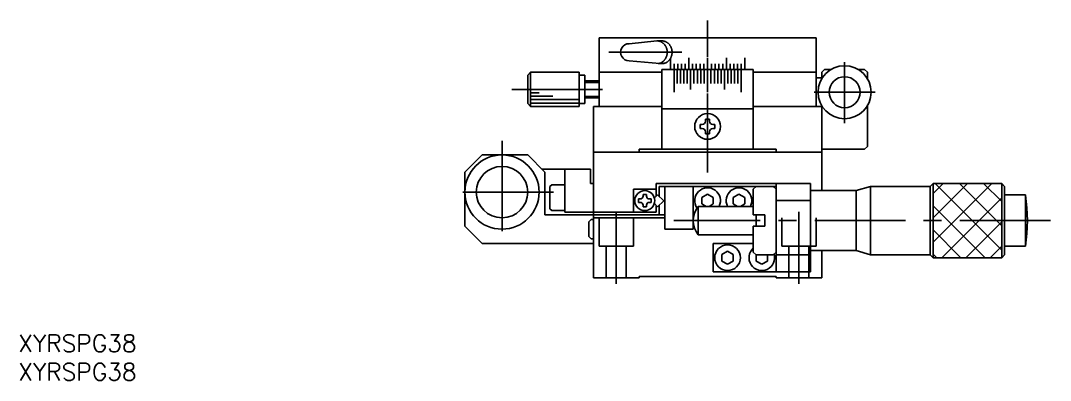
# Model space of a CAD drawing. Extents: x -1 to 253, y -8 to 263.
# Drawn here: x 0.4 to 180.7, y -8 to 55.1 of the extents above; entities that cross this region are included whole.
import ezdxf

# ---------------------------------------------------------------- set-up
doc = ezdxf.new("R2010")
doc.units = 0
doc.header["$LTSCALE"] = 0.5
doc.linetypes.add('CENTER', pattern=[50.8, 31.75, -6.35, 6.35, -6.35])
doc.linetypes.add('DASHED', pattern=[19.05, 12.7, -6.35])
for name, color, linetype in [('MSM_CENTER', 1, 'CENTER'), ('MSM_CONTINUOUS', 7, 'CONTINUOUS'), ('MSM_DASHED', 4, 'DASHED'), ('MSM_NARROW', 5, 'CONTINUOUS'), ('MSM_PART_NUMBER', 7, 'CONTINUOUS')]:
    doc.layers.add(name, color=color, linetype=linetype)
doc.styles.get("Standard").update_dxf_attribs({"font": 'txt.shx', "height": 3, "bigfont": 'bigfont.shx'})

# ---------------------------------------------------------------- blocks, each defined once
blk = doc.blocks.new('*U5')
at = {"layer": 'MSM_PART_NUMBER'}
blk.add_text('XYRSPG38', height=3, dxfattribs=at).set_placement((0, -3))
blk = doc.blocks.new('*U6')
at = {"layer": 'MSM_PART_NUMBER'}
blk.add_text('XYRSPG38', height=3, dxfattribs=at).set_placement((0, -8))

msp = doc.modelspace()

# ---------------------------------------------------------------- linework, layer by layer
at = {"layer": 'MSM_CENTER'}
for p, q in [((120.688977, 48.686563), (120.688977, 55.050607)), ((103.398251, 49.499994), (116.204912, 49.499994)), ((144.688979, 37.070901), (144.688979, 47.788198)), ((86.41568, 43.000001), (104.005334, 43.000001)), ((120.688977, 42.254109), (120.688977, 28.443337)), ((139.344477, 42.500001), (150.061775, 42.500001)), ((84.688923, 34.000002), (84.688923, 16.000002)), ((93.688923, 25.000002), (75.688923, 25.000002)), ((104.688974, 21.557018), (104.688974, 8.904017)), ((180.722184, 20.000001), (114.797185, 20.000001)), ((136.688974, 21.557018), (136.688974, 8.904017))]:
    msp.add_line(p, q, dxfattribs=at)
at = {"layer": 'MSM_CONTINUOUS'}
for p, q in [((101.688969, 39.999995), (101.688969, 52)), ((101.688969, 52), (139.688976, 52)), ((106.953875, 50.999988), (111.816253, 51.499985)), ((111.889822, 51.498231), (111.813992, 51.499982)), ((111.813994, 51.499985), (112.65924, 51.499985)), ((111.965518, 51.492981), (111.889822, 51.498231)), ((112.040949, 51.484242), (111.965518, 51.492981)), ((112.115983, 51.472029), (112.040949, 51.484242)), ((112.190488, 51.456363), (112.115983, 51.472029)), ((112.264334, 51.437272), (112.190488, 51.456363)), ((112.337391, 51.414788), (112.264334, 51.437272)), ((112.409532, 51.388953), (112.337391, 51.414788)), ((112.48063, 51.359809), (112.409532, 51.388953)), ((112.550561, 51.32741), (112.48063, 51.359809)), ((112.619203, 51.291811), (112.550561, 51.32741)), ((112.686434, 51.253075), (112.619203, 51.291811)), ((112.735071, 51.498234), (112.659242, 51.499985)), ((112.752138, 51.211269), (112.686434, 51.253075)), ((112.810768, 51.492984), (112.735071, 51.498234)), ((112.8162, 51.166467), (112.752138, 51.211269)), ((112.886199, 51.484245), (112.810768, 51.492984)), ((112.878507, 51.118748), (112.8162, 51.166467)), ((112.93895, 51.068194), (112.878507, 51.118748)), ((112.961232, 51.472032), (112.886199, 51.484245)), ((112.997423, 51.014894), (112.93895, 51.068194)), ((113.035738, 51.456366), (112.961232, 51.472032)), ((113.053824, 50.958942), (112.997423, 51.014894)), ((113.109583, 51.437275), (113.035738, 51.456366)), ((113.108055, 50.900436), (113.053824, 50.958942)), ((113.160019, 50.839477), (113.108055, 50.900436)), ((113.182641, 51.414791), (113.109583, 51.437275)), ((113.209627, 50.776174), (113.160019, 50.839477)), ((113.254782, 51.388956), (113.182641, 51.414791)), ((113.256792, 50.710636), (113.209627, 50.776174)), ((113.32588, 51.359812), (113.254782, 51.388956)), ((113.30143, 50.642978), (113.256792, 50.710636)), ((113.343464, 50.573319), (113.30143, 50.642978)), ((113.395811, 51.327413), (113.32588, 51.359812)), ((113.38282, 50.501781), (113.343464, 50.573319)), ((113.41943, 50.428488), (113.38282, 50.501781)), ((113.464452, 51.291814), (113.395811, 51.327413)), ((113.531684, 51.253078), (113.464452, 51.291814)), ((113.597388, 51.211272), (113.531684, 51.253078)), ((113.661449, 51.16647), (113.597388, 51.211272)), ((113.723756, 51.11875), (113.661449, 51.16647)), ((113.784199, 51.068196), (113.723756, 51.11875)), ((113.842672, 51.014897), (113.784199, 51.068196)), ((113.899074, 50.958945), (113.842672, 51.014897)), ((113.953304, 50.900438), (113.899074, 50.958945)), ((114.005269, 50.83948), (113.953304, 50.900438)), ((114.054877, 50.776176), (114.005269, 50.83948)), ((114.102041, 50.710638), (114.054877, 50.776176)), ((114.14668, 50.64298), (114.102041, 50.710638)), ((114.188714, 50.573321), (114.14668, 50.64298)), ((114.22807, 50.501782), (114.188714, 50.573321)), ((114.264679, 50.42849), (114.22807, 50.501782)), ((139.688976, 39.999998), (139.688976, 52)), ((113.453228, 50.353571), (113.41943, 50.428488)), ((113.484156, 50.277158), (113.453228, 50.353571)), ((113.455628, 48.652039), (113.48634, 48.728557)), ((113.51216, 50.199385), (113.484156, 50.277158)), ((113.48634, 48.728557), (113.514125, 48.806426)), ((113.537191, 50.120387), (113.51216, 50.199385)), ((113.514125, 48.806426), (113.538933, 48.885509)), ((113.559205, 50.040303), (113.537191, 50.120387)), ((113.538933, 48.885509), (113.560721, 48.965669)), ((113.578163, 49.959273), (113.559205, 50.040303)), ((113.560721, 48.965669), (113.57945, 49.046763)), ((113.594032, 49.877439), (113.578163, 49.959273)), ((113.57945, 49.046763), (113.595088, 49.128651)), ((113.606785, 49.794944), (113.594032, 49.877439)), ((113.595088, 49.128651), (113.607608, 49.21119)), ((113.616399, 49.711933), (113.606785, 49.794944)), ((113.607608, 49.21119), (113.616988, 49.294234)), ((113.622857, 49.62855), (113.616399, 49.711933)), ((113.616988, 49.294234), (113.62321, 49.377638)), ((113.626147, 49.544943), (113.622857, 49.62855)), ((113.62321, 49.377638), (113.626265, 49.461257)), ((113.626265, 49.461257), (113.626147, 49.544943)), ((114.298477, 50.353572), (114.264679, 50.42849)), ((114.329406, 50.277159), (114.298477, 50.353572)), ((114.300877, 48.652038), (114.33159, 48.728556)), ((114.35741, 50.199386), (114.329406, 50.277159)), ((114.33159, 48.728556), (114.359374, 48.806425)), ((114.382441, 50.120388), (114.35741, 50.199386)), ((114.359374, 48.806425), (114.384182, 48.885509)), ((114.404454, 50.040304), (114.382441, 50.120388)), ((114.384182, 48.885509), (114.40597, 48.965668)), ((114.423412, 49.959274), (114.404454, 50.040304)), ((114.40597, 48.965668), (114.424699, 49.046763)), ((114.439282, 49.87744), (114.423412, 49.959274)), ((114.424699, 49.046763), (114.440338, 49.128651)), ((114.452034, 49.794945), (114.439282, 49.87744)), ((114.440338, 49.128651), (114.452858, 49.211189)), ((114.461648, 49.711933), (114.452034, 49.794945)), ((114.452858, 49.211189), (114.462237, 49.294234)), ((114.468106, 49.628551), (114.461648, 49.711933)), ((114.462237, 49.294234), (114.46846, 49.377638)), ((114.471397, 49.544943), (114.468106, 49.628551)), ((114.46846, 49.377638), (114.471515, 49.461257)), ((114.471515, 49.461257), (114.471397, 49.544943)), ((106.953875, 47.999994), (112.305789, 47.516517)), ((112.89179, 47.516517), (112.046541, 47.51652)), ((112.046545, 47.516523), (112.121544, 47.528994)), ((112.121544, 47.528994), (112.196005, 47.544916)), ((112.196005, 47.544916), (112.269796, 47.56426)), ((112.269796, 47.56426), (112.34279, 47.586994)), ((112.34279, 47.586994), (112.414858, 47.613078)), ((112.414858, 47.613078), (112.485873, 47.642465)), ((112.485873, 47.642465), (112.555713, 47.675104)), ((112.555713, 47.675104), (112.624253, 47.710939)), ((112.624253, 47.710939), (112.691375, 47.749906)), ((112.691375, 47.749906), (112.756961, 47.791937)), ((112.756961, 47.791937), (112.820896, 47.836959)), ((112.820896, 47.836959), (112.883068, 47.884892)), ((112.883068, 47.884892), (112.943368, 47.935653)), ((112.891795, 47.51652), (112.966794, 47.528991)), ((112.943368, 47.935653), (113.00169, 47.989153)), ((112.966794, 47.528991), (113.041254, 47.544912)), ((113.00169, 47.989153), (113.057934, 48.045299)), ((113.041254, 47.544912), (113.115046, 47.564257)), ((113.057934, 48.045299), (113.111999, 48.103991)), ((113.111999, 48.103991), (113.163791, 48.165127)), ((113.115046, 47.564257), (113.188039, 47.586991)), ((113.163791, 48.165127), (113.21322, 48.228601)), ((113.188039, 47.586991), (113.260107, 47.613075)), ((113.21322, 48.228601), (113.2602, 48.294301)), ((113.260107, 47.613075), (113.331123, 47.642462)), ((113.2602, 48.294301), (113.304647, 48.362112)), ((113.304647, 48.362112), (113.346484, 48.431915)), ((113.331123, 47.642462), (113.400962, 47.675102)), ((113.346484, 48.431915), (113.385639, 48.503588)), ((113.385639, 48.503588), (113.422041, 48.577005)), ((113.400962, 47.675102), (113.469503, 47.710936)), ((113.422041, 48.577005), (113.455628, 48.652039)), ((113.469503, 47.710936), (113.536625, 47.749903)), ((113.536625, 47.749903), (113.602211, 47.791934)), ((113.602211, 47.791934), (113.666145, 47.836956)), ((113.666145, 47.836956), (113.728317, 47.884889)), ((113.728317, 47.884889), (113.788617, 47.935651)), ((113.788617, 47.935651), (113.84694, 47.989151)), ((113.84694, 47.989151), (113.903183, 48.045296)), ((113.903183, 48.045296), (113.957248, 48.103989)), ((113.957248, 48.103989), (114.009041, 48.165125)), ((114.009041, 48.165125), (114.05847, 48.228599)), ((114.05847, 48.228599), (114.105449, 48.294299)), ((114.105449, 48.294299), (114.149897, 48.36211)), ((114.149897, 48.36211), (114.191734, 48.431913)), ((114.190594, 48.429825), (114.190594, 46.500001)), ((114.191734, 48.431913), (114.230888, 48.503586)), ((114.230888, 48.503586), (114.26729, 48.577004)), ((114.26729, 48.577004), (114.300877, 48.652038)), ((114.81766, 42.500001), (114.81766, 47.499998)), ((115.451867, 47.499998), (115.451867, 46.500001)), ((116.09246, 47.499998), (116.09246, 46.500001)), ((116.738654, 47.499998), (116.738654, 46.500001)), ((117.38966, 48.499998), (117.38966, 46.500001)), ((118.044686, 47.499998), (118.044686, 46.500001)), ((118.702934, 47.499998), (118.702934, 46.500001)), ((119.363602, 47.499998), (119.363602, 46.500001)), ((120.025884, 47.499998), (120.025884, 46.500001)), ((120.688977, 42.500001), (120.688977, 48.499998)), ((121.352065, 47.499998), (121.352065, 46.500001)), ((122.014347, 47.499998), (122.014347, 46.500001)), ((122.675014, 47.499998), (122.675014, 46.500001)), ((123.333262, 47.499998), (123.333262, 46.500001)), ((123.988289, 48.499998), (123.988289, 46.500001)), ((124.639295, 47.499998), (124.639295, 46.500001)), ((125.285489, 47.499998), (125.285489, 46.500001)), ((125.926082, 47.499998), (125.926082, 46.500001)), ((126.560295, 47.499998), (126.560295, 42.500001)), ((127.187355, 48.499998), (127.187355, 46.500001)), ((89.688973, 46.000004), (89.188985, 45.500001)), ((89.188985, 45.500001), (89.188985, 40.500005)), ((89.688973, 46.000004), (89.688973, 40.000005)), ((98.188975, 46.000004), (89.688973, 46.000004)), ((98.188975, 39.999998), (98.188975, 45.999998)), ((98.188975, 45.499998), (99.188969, 45.499998)), ((99.188969, 40.500001), (99.188969, 45.499998)), ((101.688969, 45.999998), (112.688971, 45.999998)), ((128.688983, 46.500001), (112.688971, 46.500001)), ((112.688971, 46.500001), (112.688971, 32.500002)), ((115.388151, 44.000001), (115.388151, 46.500001)), ((115.963874, 44.000001), (115.963874, 46.500001)), ((116.54426, 44.000001), (116.54426, 46.500001)), ((117.128737, 46.500001), (117.128737, 44.000001)), ((117.716727, 43.000001), (117.716727, 46.500001)), ((118.30765, 44.000001), (118.30765, 46.500001)), ((118.900923, 44.000001), (118.900923, 46.500001)), ((119.495961, 44.000001), (119.495961, 46.500001)), ((120.092176, 44.000001), (120.092176, 46.500001)), ((121.285779, 44.000001), (121.285779, 46.500001)), ((121.881994, 44.000001), (121.881994, 46.500001)), ((122.477032, 44.000001), (122.477032, 46.500001)), ((123.070305, 44.000001), (123.070305, 46.500001)), ((123.661228, 43.000001), (123.661228, 46.500001)), ((124.249218, 46.500001), (124.249218, 44.000001)), ((124.833694, 44.000001), (124.833694, 46.500001)), ((125.414081, 44.000001), (125.414081, 46.500001)), ((125.989803, 44.000001), (125.989803, 46.500001)), ((128.688983, 32.500002), (128.688983, 46.500001)), ((128.688983, 45.999998), (139.688976, 45.999998)), ((140.68897, 45.999998), (141.188973, 46.500001)), ((140.68897, 44.871179), (140.68897, 45.999998)), ((142.317797, 46.500001), (141.188973, 46.500001)), ((147.06016, 46.500001), (148.188979, 46.500001)), ((148.188979, 46.500001), (148.688979, 45.999998)), ((148.688979, 44.871179), (148.688979, 45.999998)), ((99.188969, 44.500001), (101.688969, 44.500001)), ((139.688976, 45.000001), (140.68897, 45.000001)), ((99.188969, 41.500001), (101.688969, 41.500001)), ((89.188985, 40.500005), (89.688973, 40.000005)), ((98.188975, 40.000005), (89.688973, 40.000005)), ((98.188975, 40.500001), (99.188969, 40.500001)), ((100.688972, 39.999995), (100.688972, 10)), ((112.688971, 39.999995), (100.688972, 39.999995)), ((128.688983, 39.999998), (140.68897, 39.999998)), ((140.68897, 31.999998), (140.68897, 39.999998)), ((148.688979, 40.128875), (148.688979, 33.000005)), ((112.688971, 39.600002), (128.688983, 39.600002)), ((119.390976, 36.145999), (119.390976, 36.854)), ((119.390976, 36.854), (119.744978, 36.854)), ((119.390976, 36.145999), (119.744978, 36.145999)), ((121.042973, 37.797999), (120.334975, 37.797999)), ((120.334975, 37.797999), (120.334975, 37.444)), ((121.042973, 37.797999), (121.042973, 37.444)), ((121.986975, 36.854), (121.632976, 36.854)), ((121.986975, 36.145999), (121.632976, 36.145999)), ((121.986975, 36.145999), (121.986975, 36.854)), ((120.334975, 35.202003), (120.334975, 35.555999)), ((120.334975, 35.202003), (121.042973, 35.202003)), ((121.042973, 35.202003), (121.042973, 35.555999)), ((108.688972, 31.999998), (108.688972, 32.500002)), ((108.688972, 32.500002), (132.68897, 32.500002)), ((132.68897, 31.999998), (132.68897, 32.500002)), ((140.68897, 32.500002), (148.188979, 32.500002)), ((148.188979, 32.500002), (148.688979, 33.000005)), ((81.188982, 31.500002), (78.188983, 28.5)), ((89.188919, 31.500063), (81.189045, 31.500063)), ((89.188919, 31.500063), (92.188982, 28.5)), ((140.688973, 32.000002), (100.688972, 32.000002)), ((140.688973, 32.000002), (140.688973, 25.250002)), ((100.188972, 29), (91.688982, 29)), ((95.688983, 21.500001), (95.688983, 29)), ((100.188972, 29), (100.188972, 26.500001)), ((78.188983, 18.999999), (78.188983, 28.5)), ((92.188982, 20.999999), (92.188982, 28.5)), ((93.388981, 26.250001), (93.088982, 25.950002)), ((93.088982, 25.950002), (93.088982, 22.05)), ((95.688983, 26.250001), (93.388981, 26.250001)), ((100.188972, 26.500001), (100.688972, 26.500001)), ((107.688972, 25.500001), (111.688973, 25.500001)), ((107.688973, 25.500001), (107.688973, 21.500001)), ((111.688973, 26.500001), (138.688984, 26.500001)), ((111.688973, 24.289734), (111.688973, 26.500001)), ((112.193244, 24.289005), (112.193244, 26.000001)), ((132.688979, 26.000001), (112.193244, 26.000001)), ((113.188987, 26.000001), (113.189467, 18.49999)), ((118.188988, 26.000001), (118.188988, 18.500001)), ((129.188986, 26.000002), (128.688984, 25.500002)), ((128.688984, 21.000001), (128.688984, 25.500002)), ((132.688983, 25.500002), (132.188984, 26.000002)), ((132.688979, 11), (132.688983, 26.500004)), ((138.688987, 11), (138.688984, 26.500004)), ((146.688985, 25.250002), (138.688984, 25.250002)), ((146.688985, 25.250002), (149.188986, 26.000002)), ((146.688985, 14.75), (146.688985, 25.250002)), ((149.188986, 26.000002), (149.188986, 14.000001)), ((159.688986, 26.000002), (149.188986, 26.000002)), ((159.688986, 26.000002), (160.188986, 26.500001)), ((159.688986, 26.000002), (159.688987, 14.000001)), ((160.188989, 13.500001), (160.188986, 26.500001)), ((172.188987, 26.500001), (160.188986, 26.500001)), ((172.188987, 13.500001), (172.188987, 26.500001)), ((172.188987, 26.500001), (172.688988, 26.000002)), ((172.688988, 14.000001), (172.688988, 26.000002)), ((108.588982, 23.799975), (108.588982, 23.199974)), ((108.588982, 23.799975), (108.888981, 23.799975)), ((109.988982, 24.599974), (109.388981, 24.599974)), ((109.388981, 24.599974), (109.388981, 24.299975)), ((109.988982, 24.599974), (109.988982, 24.299975)), ((110.788981, 23.799975), (110.488982, 23.799975)), ((110.788981, 23.799975), (110.788981, 23.199974)), ((111.373488, 23.974248), (111.940746, 24.541505)), ((113.001415, 23.480837), (111.940746, 24.541505)), ((113.001414, 23.480837), (111.940746, 22.420168)), ((120.688769, 24.654603), (119.688985, 24.077273)), ((119.688985, 22.92273), (119.688985, 24.077273)), ((120.688769, 24.654603), (121.688799, 24.07721)), ((121.688799, 24.07721), (121.688803, 22.922486)), ((126.189116, 24.654662), (125.189025, 24.07727)), ((125.189025, 22.92273), (125.189025, 24.077273)), ((127.188845, 24.077511), (126.189116, 24.654662)), ((127.188845, 24.077511), (127.188841, 22.922486)), ((132.688983, 23.500001), (138.688984, 23.500001)), ((172.688988, 24.500001), (176.34957, 24.500001)), ((176.34957, 15.500001), (176.34957, 24.500001)), ((93.088982, 22.05), (93.388981, 21.750001)), ((95.688983, 21.750001), (93.388981, 21.750001)), ((108.588982, 23.199974), (108.888981, 23.199974)), ((109.388981, 22.399975), (109.388981, 22.699974)), ((109.388981, 22.399975), (109.988982, 22.399975)), ((109.988982, 22.399975), (109.988982, 22.699974)), ((110.788981, 23.199974), (110.488982, 23.199974)), ((111.364859, 22.996057), (111.940746, 22.420168)), ((111.688973, 21.500001), (111.688973, 22.671936)), ((112.193244, 22.672666), (112.193244, 20.999999)), ((119.066491, 22.500001), (119.066486, 17.500001)), ((119.066486, 22.500001), (128.688983, 22.499999)), ((120.421187, 22.500001), (119.688985, 22.92273)), ((121.688803, 22.922486), (120.956981, 22.500001)), ((125.921229, 22.499999), (125.189025, 22.92273)), ((127.188841, 22.922486), (126.457017, 22.499999)), ((113.189287, 20.999999), (92.188982, 20.999999)), ((111.688973, 21.500001), (95.688983, 21.500001)), ((100.288964, 20.19999), (99.888964, 19.79999)), ((100.288964, 20.19999), (100.688964, 20.19999)), ((113.189339, 20.499999), (100.688972, 20.499999)), ((128.688982, 21.000001), (130.688982, 21.000001)), ((129.188982, 21.000001), (129.188982, 19.000001)), ((130.688982, 21.000001), (130.688982, 19.000001)), ((78.188983, 18.999999), (81.188982, 16.000001)), ((99.888964, 17.19999), (99.888964, 19.79999)), ((113.189467, 18.500001), (118.188988, 18.500001)), ((128.688982, 19.000001), (130.688982, 19.000001)), ((128.688983, 14.500001), (128.688984, 19.000001)), ((99.888964, 17.19999), (100.288964, 16.79999)), ((100.288964, 16.79999), (100.688964, 16.79999)), ((119.066486, 17.500001), (128.688983, 17.500001)), ((81.188986, 16.000001), (100.688972, 16.000001)), ((121.688968, 16.000001), (128.688983, 16.000001)), ((121.688977, 11), (121.688968, 16.000001)), ((124.188759, 14.654603), (123.188975, 14.077273)), ((124.188759, 14.654603), (125.188789, 14.077211)), ((128.688983, 14.500001), (129.188981, 14.000001)), ((132.188983, 14.000001), (132.688983, 14.500001)), ((138.688987, 14.75), (146.688985, 14.75)), ((140.688973, 10), (140.688973, 14.75)), ((146.688985, 14.75), (149.188986, 14.000001)), ((172.688988, 15.500001), (176.34957, 15.500001)), ((123.188975, 12.922731), (123.188975, 14.077273)), ((124.189068, 12.345339), (123.188975, 12.922731)), ((125.188794, 12.922487), (124.189068, 12.345339)), ((125.188789, 14.077211), (125.188794, 12.922487)), ((129.188981, 14.000001), (132.188983, 14.000001)), ((129.189016, 12.922731), (129.189016, 14.000001)), ((130.189108, 12.345339), (129.189016, 12.922731)), ((131.188831, 12.922487), (130.189108, 12.345339)), ((131.188836, 14.000001), (131.188831, 12.922487)), ((138.688987, 14), (132.68898, 14)), ((159.688987, 14.000001), (149.188986, 14.000001)), ((160.188989, 13.500001), (159.688987, 14.000001)), ((160.188989, 14.116772), (160.805761, 13.500001)), ((172.188987, 13.500001), (160.188989, 13.500001)), ((172.188987, 13.500001), (172.688988, 14.000001)), ((138.688987, 11), (121.688977, 11)), ((108.688975, 10), (100.688975, 10)), ((108.688975, 10), (108.688975, 10.2)), ((132.688974, 10.2), (108.688977, 10.2)), ((132.688974, 10.2), (132.688973, 10.000012)), ((132.688973, 10), (140.688973, 10))]:
    msp.add_line(p, q, dxfattribs=at)
for centre, radius in [((144.688979, 42.500001), 4.649972), ((144.688979, 42.500001), 2.714688), ((120.688977, 36.500001), 2.249973), ((84.688923, 25.000002), 6.5), ((84.688923, 25.000002), 4.5), ((109.688981, 23.499974), 1.75), ((124.188974, 13.500001), 2.25)]:
    msp.add_circle(centre, radius, dxfattribs=at)
for centre, radius, start, end in [((106.953878, 49.499994), 1.499997, 89.99994, 270.00006), ((119.744978, 37.444), 0.589975, 270, 0), ((119.744978, 35.555999), 0.589975, 0, 90), ((121.632976, 37.444), 0.589975, 180, 270), ((121.632976, 35.555999), 0.589975, 90, 180), ((120.688983, 23.500001), 2.25, 333.612232, 215.198087), ((126.189028, 23.500001), 2.25, 333.612151, 206.387819), ((108.888981, 24.299975), 0.5, 270, 0), ((110.488982, 24.299975), 0.5, 180, 270), ((146.688985, 20.000001), 30, 351.373047, 8.626953), ((108.888981, 22.699974), 0.5, 0, 90), ((110.488982, 22.699974), 0.5, 90, 180), ((122.188988, 20.000001), 4, 141.31778, 218.68222), ((130.189019, 13.500001), 2.25, 131.811554, 16.875242)]:
    msp.add_arc(centre, radius, start, end, dxfattribs=at)
at = {"layer": 'MSM_DASHED'}
for p, q in [((101.688974, 20.500022), (101.688974, 15.500016)), ((107.688973, 20.500015), (107.688973, 15.500016)), ((133.688974, 20.500015), (133.688974, 15.500016)), ((139.688974, 20.500022), (139.688974, 15.500016)), ((101.688974, 15.500016), (107.688973, 15.500016)), ((102.938975, 15.500016), (102.938975, 10.000016)), ((106.438972, 15.500016), (106.438972, 10.000016)), ((139.688974, 15.500016), (133.688974, 15.500016)), ((134.938975, 15.500016), (134.938975, 10.000016)), ((138.438972, 15.500016), (138.438972, 10.000016))]:
    msp.add_line(p, q, dxfattribs=at)
at = {"layer": 'MSM_NARROW'}
for p, q in [((99.188969, 44.2295), (101.688969, 44.2295)), ((91.185258, 42.400001), (89.688973, 42.400001)), ((93.575026, 41.800001), (89.688973, 41.800001)), ((99.188969, 41.7705), (101.688969, 41.7705)), ((89.688973, 41.200001), (98.188969, 41.200001)), ((89.688973, 40.600001), (98.188969, 40.600001)), ((160.188987, 24.73245), (161.956538, 26.500001)), ((160.188988, 20.48981), (166.199178, 26.500001)), ((160.188989, 16.247171), (170.441819, 26.500001)), ((160.533683, 26.500001), (172.188987, 14.844696)), ((164.776323, 26.500001), (172.188987, 19.087337)), ((169.018964, 26.500001), (172.188987, 23.329977)), ((161.68446, 13.500001), (172.188987, 24.004529)), ((160.188987, 22.602055), (169.291042, 13.500001)), ((160.188988, 18.359414), (165.048401, 13.500001)), ((165.9271, 13.500001), (172.188987, 19.761888)), ((170.169741, 13.500001), (172.188987, 15.519247))]:
    msp.add_line(p, q, dxfattribs=at)

# ---------------------------------------------------------------- block references
at = {"layer": 'MSM_CONTINUOUS'}
for name in ['*U5', '*U6']:
    msp.add_blockref(name, (0, 0), dxfattribs=at)

doc.saveas('drawing.dxf')
